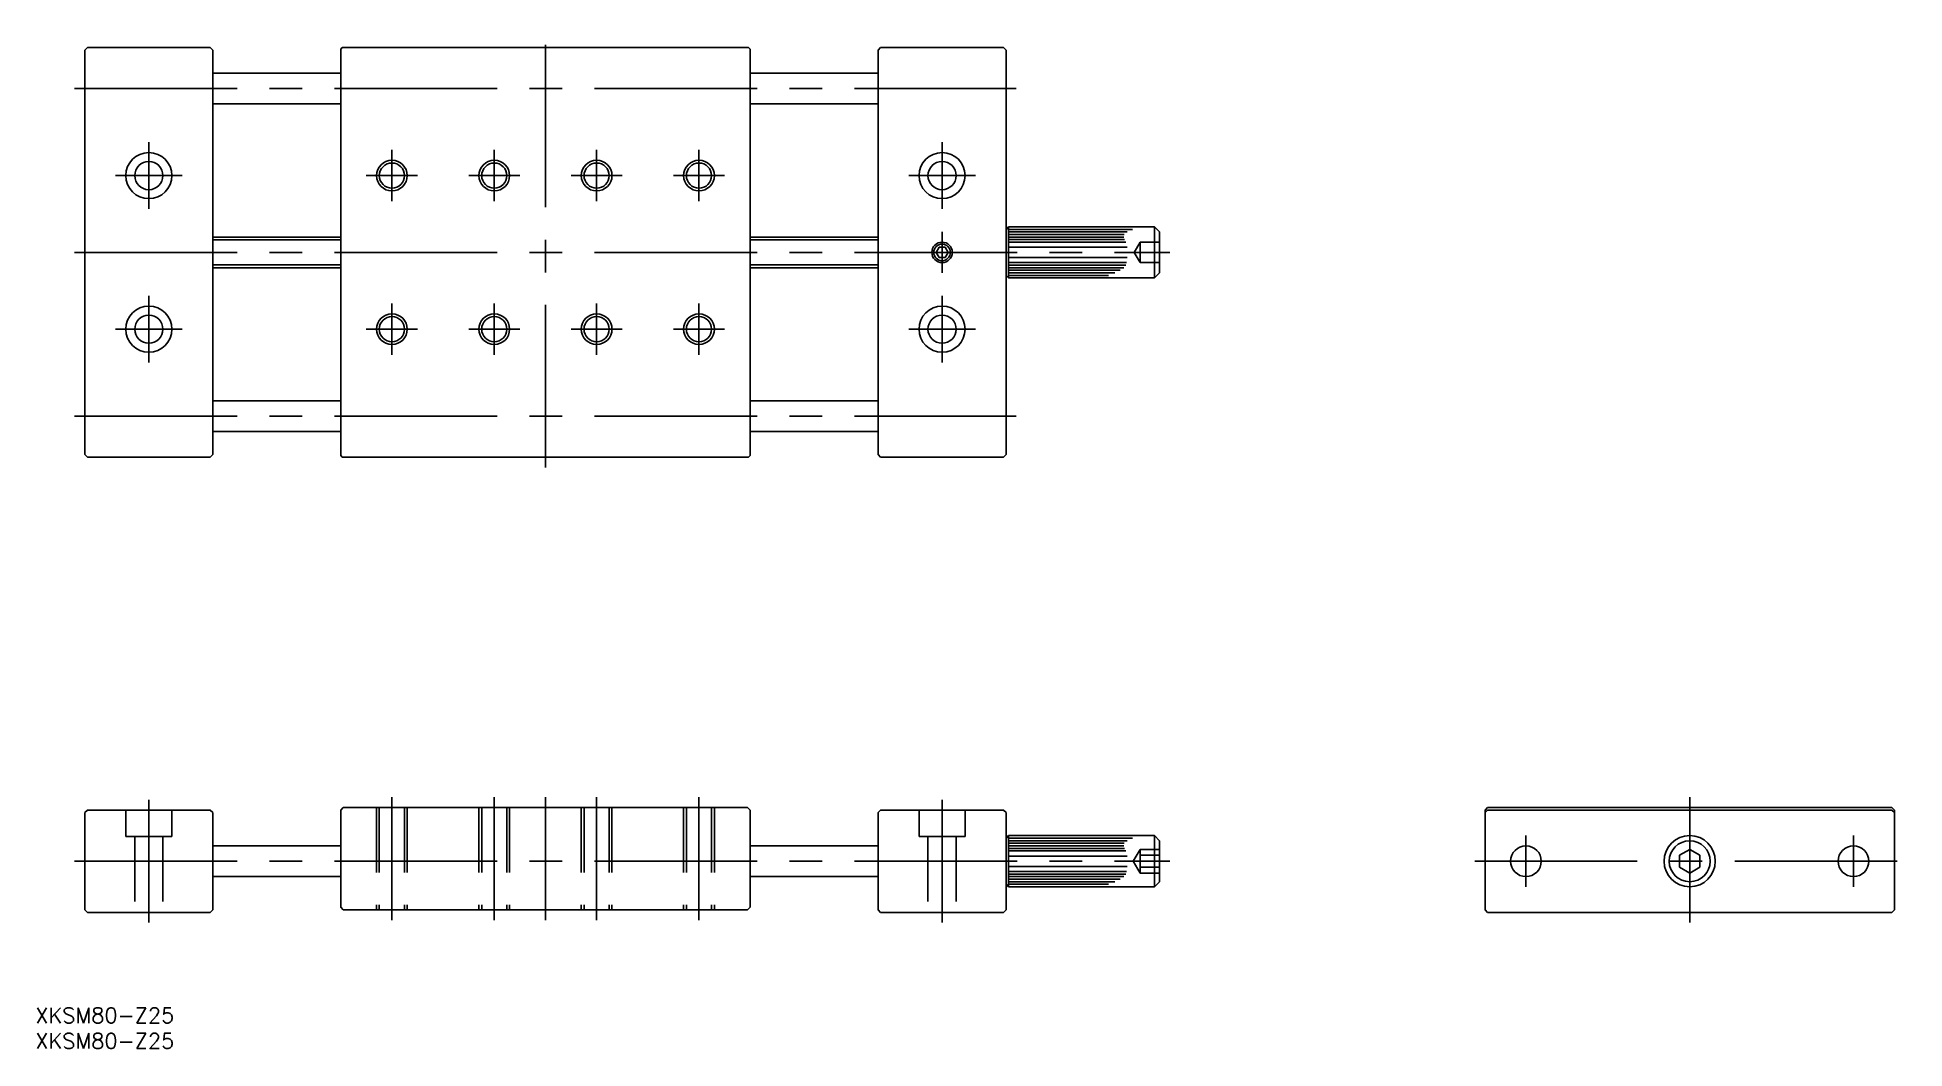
# Model space of a CAD drawing. Extents: x -323 to 42, y -37 to 161.
import ezdxf

# ---------------------------------------------------------------- set-up
doc = ezdxf.new("R2010")
doc.units = 0
doc.linetypes.add('CENTER', pattern=[50.8, 31.75, -6.35, 6.35, -6.35])
doc.linetypes.add('DASHED', pattern=[19.05, 12.7, -6.35])
doc.layers.get('0').update_dxf_attribs({"linetype": 'CONTINUOUS'})
doc.layers.add('CENTER', color=1, linetype='CONTINUOUS')
doc.styles.get("Standard").update_dxf_attribs({"font": 'txt.shx', "height": 3, "bigfont": 'bigfont.shx'})

msp = doc.modelspace()

# ---------------------------------------------------------------- linework, layer by layer
at = {"color": 7, "linetype": 'CONTINUOUS'}
for p, q in [((-313.09, 158.93), (-313.59, 158.43)), ((-313.59, 79.43), (-313.59, 158.43)), ((-289.09, 158.93), (-313.09, 158.93)), ((-289.09, 158.93), (-288.59, 158.43)), ((-288.59, 79.43), (-288.59, 158.43)), ((-263.29, 158.93), (-263.59, 158.63)), ((-263.59, 79.23), (-263.59, 158.63)), ((-263.29, 158.93), (-183.89, 158.93)), ((-183.59, 158.63), (-183.89, 158.93)), ((-183.59, 158.63), (-183.59, 79.23)), ((-158.09, 158.93), (-158.59, 158.43)), ((-158.59, 79.43), (-158.59, 158.43)), ((-158.09, 158.93), (-134.09, 158.93)), ((-134.09, 158.93), (-133.59, 158.43)), ((-133.59, 79.43), (-133.59, 158.43)), ((-288.59, 153.93), (-263.59, 153.93)), ((-183.59, 153.93), (-158.59, 153.93)), ((-263.59, 147.93), (-288.59, 147.93)), ((-158.59, 147.93), (-183.59, 147.93)), ((-288.59, 121.93), (-263.59, 121.93)), ((-183.59, 121.93), (-158.59, 121.93)), ((-133.09, 123.93), (-133.59, 123.43)), ((-133.09, 123.93), (-104.59, 123.93)), ((-133.09, 123.93), (-133.09, 113.93)), ((-133.09, 123.43), (-108.91, 123.43)), ((-133.09, 122.93), (-109.95, 122.93)), ((-133.09, 122.43), (-110.52, 122.43)), ((-133.09, 121.93), (-110.58, 121.93)), ((-133.09, 121.43), (-110.42, 121.43)), ((-133.09, 120.93), (-110.2, 120.93)), ((-104.59, 123.93), (-104.59, 113.93)), ((-104.59, 123.93), (-103.59, 122.93)), ((-103.59, 122.93), (-103.59, 114.93)), ((-146.66, 119.93), (-147.24, 118.93)), ((-147.24, 118.93), (-146.66, 117.93)), ((-145.51, 119.93), (-146.66, 119.93)), ((-146.66, 117.93), (-145.51, 117.93)), ((-144.93, 118.93), (-145.51, 119.93)), ((-145.51, 117.93), (-144.93, 118.93)), ((-133.09, 119.93), (-109.93, 119.93)), ((-133.09, 117.93), (-109.92, 117.93)), ((-133.09, 116.93), (-110.04, 116.93)), ((-288.59, 115.93), (-263.59, 115.93)), ((-183.59, 115.93), (-158.59, 115.93)), ((-133.09, 113.93), (-133.59, 114.43)), ((-133.09, 116.43), (-110.21, 116.43)), ((-133.09, 115.93), (-110.57, 115.93)), ((-133.09, 115.43), (-111.32, 115.43)), ((-133.09, 114.93), (-112.32, 114.93)), ((-133.09, 114.43), (-113.57, 114.43)), ((-104.59, 113.93), (-133.09, 113.93)), ((-103.59, 114.93), (-104.59, 113.93)), ((-263.59, 89.93), (-288.59, 89.93)), ((-183.59, 89.93), (-158.59, 89.93)), ((-288.59, 83.93), (-263.59, 83.93)), ((-158.59, 83.93), (-183.59, 83.93)), ((-313.09, 78.93), (-313.59, 79.43)), ((-313.09, 78.93), (-289.09, 78.93)), ((-288.59, 79.43), (-289.09, 78.93)), ((-263.59, 79.23), (-263.29, 78.93)), ((-183.89, 78.93), (-263.29, 78.93)), ((-183.59, 79.23), (-183.89, 78.93)), ((-158.09, 78.93), (-158.59, 79.43)), ((-134.09, 78.93), (-158.09, 78.93)), ((-133.59, 79.43), (-134.09, 78.93)), ((-313.09, 10), (-313.59, 9.5)), ((-313.59, 9.5), (-313.59, -9.5)), ((-289.09, 10), (-313.09, 10)), ((-289.09, 10), (-288.59, 9.5)), ((-288.59, -9.5), (-288.59, 9.5)), ((-263.09, 10.5), (-263.59, 10)), ((-263.59, 10), (-263.59, -9)), ((-184.09, 10.5), (-263.09, 10.5)), ((-184.09, 10.5), (-183.59, 10)), ((-183.59, -9), (-183.59, 10)), ((-158.59, 9.5), (-158.09, 10)), ((-158.59, 9.5), (-158.59, -9.5)), ((-134.09, 10), (-158.09, 10)), ((-134.09, 10), (-133.59, 9.5)), ((-133.59, -9.5), (-133.59, 9.5)), ((-39.5, 10.5), (-40, 10)), ((-40, 10), (-40, -9.5)), ((-39.5, 10), (-40, 9.5)), ((39.5, 10.5), (-39.5, 10.5)), ((39.5, 10), (-39.5, 10)), ((40, 10), (39.5, 10.5)), ((39.5, 10), (40, 9.5)), ((40, -9.5), (40, 10)), ((-133.09, 5), (-133.59, 4.5)), ((-133.09, 5), (-104.59, 5)), ((-133.09, 5), (-133.09, -5)), ((-133.09, 4.5), (-108.91, 4.5)), ((-133.09, 4), (-109.95, 4)), ((-104.59, 5), (-104.59, -5)), ((-104.59, 5), (-103.59, 4)), ((-103.59, 4), (-103.59, -4)), ((-288.59, 3), (-263.59, 3)), ((-183.59, 3), (-158.59, 3)), ((-133.09, 3.5), (-110.52, 3.5)), ((-133.09, 3), (-110.58, 3)), ((-133.09, 2.5), (-110.42, 2.5)), ((-133.09, 2), (-110.2, 2)), ((-133.09, 1), (-109.93, 1)), ((0, 2.31), (-2, 1.15)), ((-2, 1.15), (-2, -1.15)), ((2, 1.15), (0, 2.31)), ((2, -1.15), (2, 1.15)), ((-288.59, -3), (-263.59, -3)), ((-183.59, -3), (-158.59, -3)), ((-133.09, -1), (-109.92, -1)), ((-133.09, -2), (-110.04, -2)), ((-133.09, -2.5), (-110.21, -2.5)), ((-133.09, -3), (-110.57, -3)), ((-133.09, -3.5), (-111.32, -3.5)), ((-2, -1.15), (0, -2.31)), ((0, -2.31), (2, -1.15)), ((-133.09, -5), (-133.59, -4.5)), ((-133.09, -4), (-112.32, -4)), ((-133.09, -4.5), (-113.57, -4.5)), ((-104.59, -5), (-133.09, -5)), ((-103.59, -4), (-104.59, -5)), ((-313.09, -10), (-313.59, -9.5)), ((-313.09, -10), (-289.09, -10)), ((-288.59, -9.5), (-289.09, -10)), ((-263.59, -9), (-263.09, -9.5)), ((-263.09, -9.5), (-184.09, -9.5)), ((-183.59, -9), (-184.09, -9.5)), ((-158.59, -9.5), (-158.09, -10)), ((-158.09, -10), (-134.09, -10)), ((-133.59, -9.5), (-134.09, -10)), ((-39.5, -10), (-40, -9.5)), ((-39.5, -10), (39.5, -10)), ((40, -9.5), (39.5, -10))]:
    msp.add_line(p, q, dxfattribs=at)
at = {"color": 3, "linetype": 'CONTINUOUS'}
for p, q in [((-288.59, 121.39), (-263.59, 121.39)), ((-183.59, 121.39), (-158.59, 121.39)), ((-288.59, 116.47), (-263.59, 116.47)), ((-183.59, 116.47), (-158.59, 116.47))]:
    msp.add_line(p, q, dxfattribs=at)
at = {"color": 3, "linetype": 'DASHED'}
for p, q in [((-107.39, 120.93), (-108.54, 118.93)), ((-103.59, 120.93), (-107.39, 120.93)), ((-107.39, 116.93), (-107.39, 120.93)), ((-107.39, 116.93), (-108.54, 118.93)), ((-103.59, 118.93), (-107.39, 118.93)), ((-103.59, 116.93), (-107.39, 116.93)), ((-305.59, 10), (-305.59, 4.8)), ((-296.59, 10), (-296.59, 4.8)), ((-256.59, 10.5), (-256.59, -9.5)), ((-256.05, 10.5), (-256.05, -9.5)), ((-251.13, 10.5), (-251.13, -9.5)), ((-250.59, 10.5), (-250.59, -9.5)), ((-236.59, 10.5), (-236.59, -9.5)), ((-236.05, 10.5), (-236.05, -9.5)), ((-231.13, 10.5), (-231.13, -9.5)), ((-230.59, 10.5), (-230.59, -9.5)), ((-216.59, 10.5), (-216.59, -9.5)), ((-216.05, 10.5), (-216.05, -9.5)), ((-211.13, 10.5), (-211.13, -9.5)), ((-210.59, 10.5), (-210.59, -9.5)), ((-196.59, 10.5), (-196.59, -9.5)), ((-196.05, 10.5), (-196.05, -9.5)), ((-191.13, 10.5), (-191.13, -9.5)), ((-190.59, 10.5), (-190.59, -9.5)), ((-150.59, 10), (-150.59, 4.8)), ((-141.59, 10), (-141.59, 4.8)), ((-296.59, 4.8), (-305.59, 4.8)), ((-303.84, 4.8), (-303.84, -10)), ((-298.34, 4.8), (-298.34, -10)), ((-141.59, 4.8), (-150.59, 4.8)), ((-148.84, 4.8), (-148.84, -10)), ((-143.34, 4.8), (-143.34, -10)), ((-107.39, 2.31), (-108.72, 0)), ((-107.39, 2.31), (-103.59, 2.31)), ((-107.39, 2.31), (-107.39, -2.31)), ((-107.39, 1.15), (-103.59, 1.15)), ((-107.39, -2.31), (-108.72, 0)), ((-107.39, -1.15), (-103.59, -1.15)), ((-107.39, -2.31), (-103.59, -2.31))]:
    msp.add_line(p, q, dxfattribs=at)
at = {"color": 7, "linetype": 'CONTINUOUS'}
for centre, radius in [((-301.09, 133.93), 4.5), ((-301.09, 133.93), 2.75), ((-253.59, 133.93), 2.46), ((-233.59, 133.93), 2.46), ((-213.59, 133.93), 2.46), ((-193.59, 133.93), 2.46), ((-146.09, 133.93), 4.5), ((-146.09, 133.93), 2.75), ((-146.09, 118.93), 1.62), ((-301.09, 103.93), 4.5), ((-301.09, 103.93), 2.75), ((-253.59, 103.93), 2.46), ((-233.59, 103.93), 2.46), ((-213.59, 103.93), 2.46), ((-193.59, 103.93), 2.46), ((-146.09, 103.93), 4.5), ((-146.09, 103.93), 2.75), ((0, 0), 5), ((0, 0), 4), ((-32, 0), 3), ((32, 0), 3)]:
    msp.add_circle(centre, radius, dxfattribs=at)
at = {"color": 3, "linetype": 'CONTINUOUS'}
for centre, radius in [((-253.59, 133.93), 3), ((-233.59, 133.93), 3), ((-213.59, 133.93), 3), ((-193.59, 133.93), 3), ((-146.09, 118.93), 2), ((-253.59, 103.93), 3), ((-233.59, 103.93), 3), ((-213.59, 103.93), 3), ((-193.59, 103.93), 3)]:
    msp.add_circle(centre, radius, dxfattribs=at)
at = {"layer": 'CENTER', "color": 1, "linetype": 'CENTER'}
for p, q in [((-223.59, 76.93), (-223.59, 160.93)), ((-315.59, 150.93), (-131.59, 150.93)), ((-301.09, 140.43), (-301.09, 127.43)), ((-253.59, 138.93), (-253.59, 128.93)), ((-233.59, 138.93), (-233.59, 128.93)), ((-213.59, 138.93), (-213.59, 128.93)), ((-193.59, 138.93), (-193.59, 128.93)), ((-146.09, 140.43), (-146.09, 127.43)), ((-294.59, 133.93), (-307.59, 133.93)), ((-258.59, 133.93), (-248.59, 133.93)), ((-238.59, 133.93), (-228.59, 133.93)), ((-218.59, 133.93), (-208.59, 133.93)), ((-198.59, 133.93), (-188.59, 133.93)), ((-139.59, 133.93), (-152.59, 133.93)), ((-146.09, 122.93), (-146.09, 114.93)), ((-315.59, 118.93), (-101.59, 118.93)), ((-301.09, 110.43), (-301.09, 97.43)), ((-146.09, 110.43), (-146.09, 97.43)), ((-253.59, 108.93), (-253.59, 98.93)), ((-233.59, 108.93), (-233.59, 98.93)), ((-213.59, 108.93), (-213.59, 98.93)), ((-193.59, 108.93), (-193.59, 98.93)), ((-294.59, 103.93), (-307.59, 103.93)), ((-258.59, 103.93), (-248.59, 103.93)), ((-238.59, 103.93), (-228.59, 103.93)), ((-218.59, 103.93), (-208.59, 103.93)), ((-198.59, 103.93), (-188.59, 103.93)), ((-139.59, 103.93), (-152.59, 103.93)), ((-315.59, 86.93), (-131.59, 86.93)), ((-301.09, 12), (-301.09, -12)), ((-253.59, 12.5), (-253.59, -11.5)), ((-233.59, 12.5), (-233.59, -11.5)), ((-223.59, 12.5), (-223.59, -11.5)), ((-213.59, 12.5), (-213.59, -11.5)), ((-193.59, 12.5), (-193.59, -11.5)), ((-146.09, 12), (-146.09, -12)), ((0, 12.5), (0, -12)), ((-32, 5), (-32, -5)), ((32, 5), (32, -5)), ((-315.59, 0), (-101.59, 0)), ((-42, 0), (42, 0))]:
    msp.add_line(p, q, dxfattribs=at)

# ---------------------------------------------------------------- texts
at = {"color": 7, "linetype": 'CONTINUOUS'}
for p in [(-323.26, -31.61), (-323.26, -36.61)]:
    msp.add_text('XKSM80-Z25', height=3, dxfattribs=at).set_placement(p)

doc.saveas('drawing.dxf')
